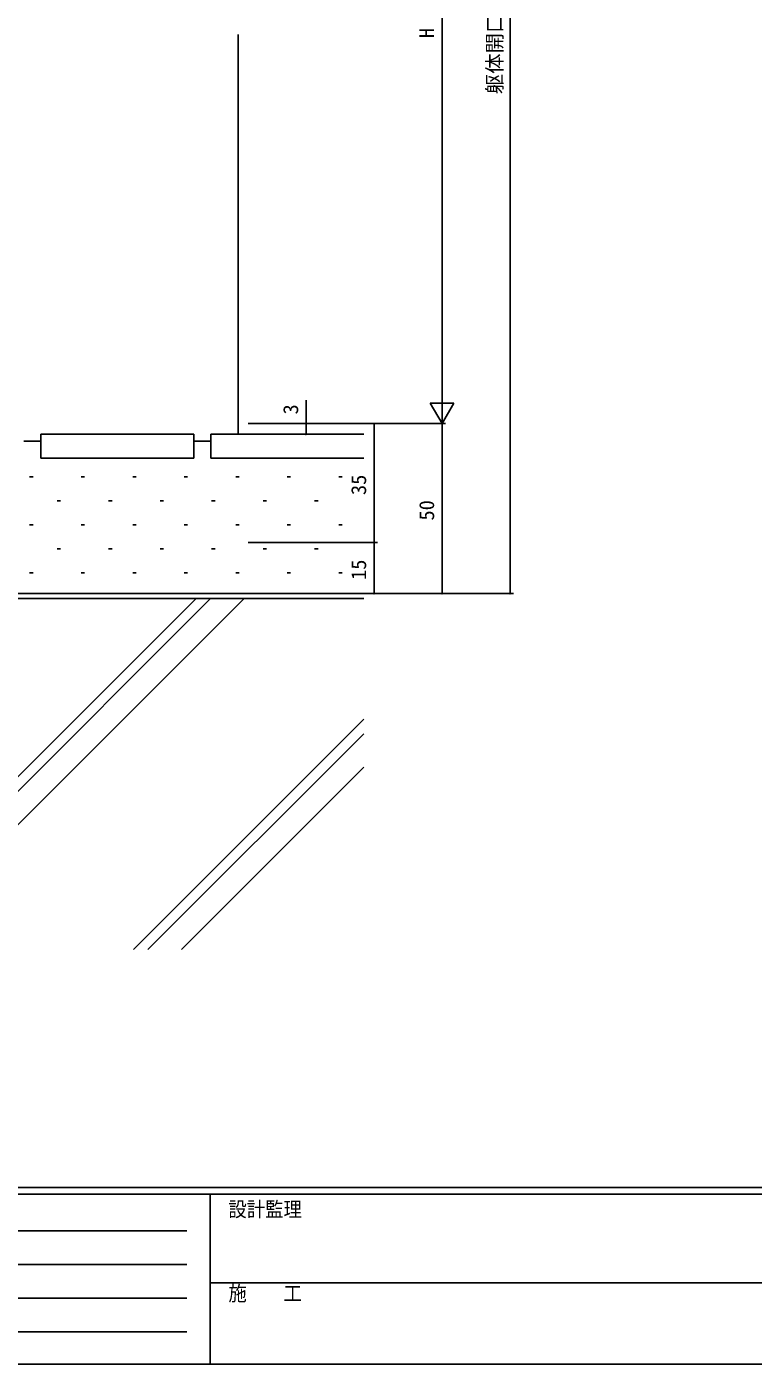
# Model space of a CAD drawing. Units: millimetres, scale not verified. Extents: x -1509 to 567, y -403 to 403.
# Drawn here: x -248.6 to -34.9, y -403 to -9.4 of the extents above; entities that cross this region are included whole.
import ezdxf
from ezdxf.enums import TextEntityAlignment as Align

# ---------------------------------------------------------------- set-up
doc = ezdxf.new("R2010")
doc.units = ezdxf.units.MM
doc.header["$LTSCALE"] = 2
for name, color, linetype in [('0-5_YKK_D', 6, 'Continuous'), ('0-6_YKK_ZWAK', 7, 'Continuous'), ('0-7_YSS_K', 3, 'Continuous')]:
    doc.layers.add(name, color=color, linetype=linetype)
doc.styles.add('ＭＳ ゴシック', font='')
doc.styles.get('ＭＳ ゴシック').set_extended_font_data('MS Gothic')

msp = doc.modelspace()

# ---------------------------------------------------------------- linework, layer by layer
at = {"layer": '0-5_YKK_D'}
for p, q in [((-106.481, 168.809), (-106.481, -176.187)), ((-126.481, 96.809), (-126.481, -119.214)), ((-126.481, -126.214), (-126.481, -114.089)), ((-126.481, -126.214), (-129.981, -120.152)), ((-122.981, -120.152), (-129.981, -120.152)), ((-126.481, -126.214), (-122.981, -120.152)), ((-183.481, -126.214), (-125.481, -126.214)), ((-183.481, -126.214), (-145.481, -126.214)), ((-183.481, -126.214), (-125.481, -126.214)), ((-173.481, -126.214), (-165.481, -126.214)), ((-173.481, -129.357), (-165.481, -129.357)), ((-146.481, -126.214), (-146.481, -161.19)), ((-126.481, -176.187), (-126.481, -126.214)), ((-183.481, -161.19), (-145.481, -161.19)), ((-183.481, -161.191), (-145.481, -161.191)), ((-146.481, -176.187), (-146.481, -161.191)), ((-193.481, -176.187), (-105.481, -176.187)), ((-183.481, -176.187), (-125.481, -176.187)), ((-183.481, -176.187), (-145.481, -176.187))]:
    msp.add_line(p, q, dxfattribs=at)
msp.add_lwpolyline([(-166.481, -129.357), (-166.481, -126.214), (-166.481, -119.314)], dxfattribs=at)
for centre, start, end in [((-166.481, -126.214), 90, 270), ((-166.481, -129.357), 90, 270), ((-166.481, -126.214), 270, 90), ((-166.481, -129.357), 270, 90), ((-146.481, -126.214), 90, 270), ((-146.481, -126.214), 270, 90), ((-146.481, -161.19), 90, 270), ((-146.481, -161.191), 90, 270), ((-146.481, -161.19), 270, 90), ((-146.481, -161.191), 270, 90), ((-146.481, -176.187), 90, 270), ((-146.481, -176.187), 270, 90), ((-126.481, -176.187), 90, 270), ((-126.481, -176.187), 270, 90), ((-106.481, -176.187), 90, 270), ((-106.481, -176.187), 270, 90)]:
    msp.add_arc(centre, 0.106, start, end, dxfattribs=at)
at = {"layer": '0-6_YKK_ZWAK'}
for p, q in [((537.3, -351), (-562.7, -351)), ((483.3, -353), (-562.7, -353)), ((-194.7, -353), (-194.7, -403)), ((-556.13, -363.732), (-201.57, -363.732)), ((-556.13, -373.63), (-201.57, -373.63)), ((-194.7, -378.999), (-10.7, -378.999)), ((-556.13, -383.528), (-201.57, -383.528)), ((-556.13, -393.426), (-201.57, -393.426)), ((-562.7, -403), (483.3, -403))]:
    msp.add_line(p, q, dxfattribs=at)
at = {"layer": '0-7_YSS_K'}
for p, q in [((-186.481, -11.691), (-186.481, -129.357)), ((-199.484, -136.357), (-199.484, -129.357)), ((-194.484, -129.357), (-149.484, -129.357)), ((-194.484, -136.357), (-194.484, -129.357)), ((-249.484, -131.357), (-244.484, -131.357)), ((-199.484, -131.357), (-194.484, -131.357)), ((-244.484, -136.357), (-199.484, -136.357)), ((-194.484, -136.357), (-149.484, -136.357)), ((-247.775, -141.84), (-246.775, -141.84)), ((-232.625, -141.84), (-231.625, -141.84)), ((-217.475, -141.84), (-216.475, -141.84)), ((-202.325, -141.84), (-201.325, -141.84)), ((-187.175, -141.84), (-186.175, -141.84)), ((-172.025, -141.84), (-171.025, -141.84)), ((-156.875, -141.84), (-155.875, -141.84)), ((-239.7, -148.915), (-238.7, -148.915)), ((-224.55, -148.915), (-223.55, -148.915)), ((-209.4, -148.915), (-208.4, -148.915)), ((-194.25, -148.915), (-193.25, -148.915)), ((-179.1, -148.915), (-178.1, -148.915)), ((-163.95, -148.915), (-162.95, -148.915)), ((-247.775, -155.99), (-246.775, -155.99)), ((-232.625, -155.99), (-231.625, -155.99)), ((-217.475, -155.99), (-216.475, -155.99)), ((-202.325, -155.99), (-201.325, -155.99)), ((-187.175, -155.99), (-186.175, -155.99)), ((-172.025, -155.99), (-171.025, -155.99)), ((-156.875, -155.99), (-155.875, -155.99)), ((-239.7, -163.065), (-238.7, -163.065)), ((-224.55, -163.065), (-223.55, -163.065)), ((-209.4, -163.065), (-208.4, -163.065)), ((-194.25, -163.065), (-193.25, -163.065)), ((-179.1, -163.065), (-178.1, -163.065)), ((-163.95, -163.065), (-162.95, -163.065)), ((-247.775, -170.14), (-246.775, -170.14)), ((-232.625, -170.14), (-231.625, -170.14)), ((-217.475, -170.14), (-216.475, -170.14)), ((-202.325, -170.14), (-201.325, -170.14)), ((-187.175, -170.14), (-186.175, -170.14)), ((-172.025, -170.14), (-171.025, -170.14)), ((-156.875, -170.14), (-155.875, -170.14)), ((-149.484, -176.187), (-492.7, -176.187)), ((-149.484, -177.687), (-492.7, -177.687)), ((-198.818, -177.687), (-302.131, -281)), ((-194.575, -177.687), (-297.888, -281)), ((-184.676, -177.687), (-287.988, -281)), ((-149.484, -213.206), (-217.278, -281)), ((-149.484, -217.449), (-213.035, -281)), ((-149.484, -227.348), (-203.136, -281))]:
    msp.add_line(p, q, dxfattribs=at)
msp.add_lwpolyline([(-244.484, -136.357), (-244.484, -129.357), (-199.484, -129.357)], dxfattribs=at)

# ---------------------------------------------------------------- texts
at = {"layer": '0-5_YKK_D', "style": 'ＭＳ ゴシック'}
for s, p in [('躯体開口高=H+115', (-107.481, -29.289)), ('H', (-127.481, -12.802)), ('3', (-167.481, -123.514)), ('35', (-147.481, -147.222)), ('50', (-127.481, -154.72)), ('15', (-147.481, -172.209))]:
    msp.add_text(s, height=4.399, rotation=90, dxfattribs=at).set_placement(p, align=Align.BOTTOM_LEFT)
at = {"layer": '0-6_YKK_ZWAK', "style": 'ＭＳ ゴシック', "width": 0.9}
for s, p in [('設計監理', (-189.315, -360.904)), ('施\u3000\u3000工', (-189.315, -385.649))]:
    msp.add_text(s, height=4.399, dxfattribs=at).set_placement(p, align=Align.BOTTOM_LEFT)

doc.saveas('drawing.dxf')
